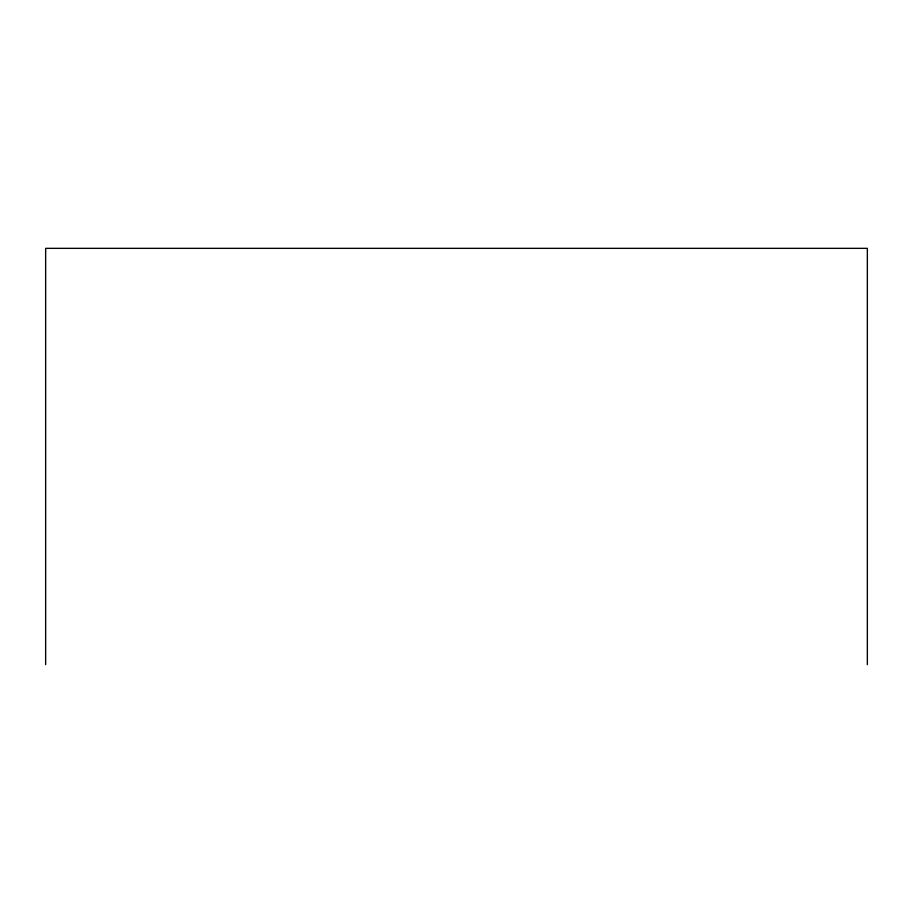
<?xml version="1.0" encoding="UTF-8"?>
<svg xmlns="http://www.w3.org/2000/svg" width="913" height="913" viewBox="0 0 913 913"><rect width="100%" height="100%" fill="white"/><g stroke="black" fill="none" stroke-linecap="round" stroke-linejoin="round"><path stroke-width="1.37" d="M867.35 664.653L867.35 248.347L45.65 248.347L45.65 664.653"/></g></svg>
